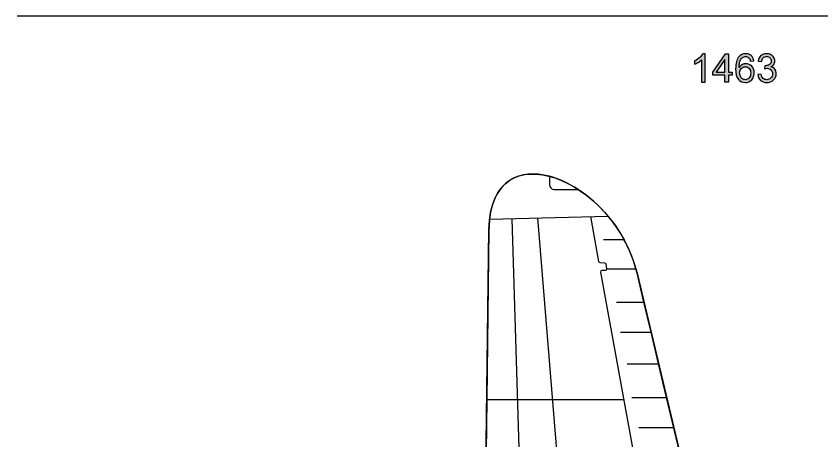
# Model space of a CAD drawing. Extents: x 34 to 386, y 42 to 323.
# Drawn here: x 34.4 to 113.8, y 217 to 258.8 of the extents above; entities that cross this region are included whole.
import ezdxf

# ---------------------------------------------------------------- set-up
doc = ezdxf.new("R2010")
doc.units = 0
doc.header["$MEASUREMENT"] = 0
doc.layers.add('4-VIEW', color=7, linetype='CONTINUOUS')
doc.layers.add('SOLIDS', color=7, linetype='CONTINUOUS')

# ---------------------------------------------------------------- blocks, each defined once
blk = doc.blocks.new('BLOCK_2')
at = {"layer": '4-VIEW'}
h = blk.add_hatch(color=7, dxfattribs=at)
h.dxf.hatch_style = 2
edge = h.paths.add_edge_path()
edge.add_spline(control_points=[(102.261, 252.327), (102.261, 252.327), (101.92, 252.327), (101.92, 252.327), (101.92, 252.327), (101.92, 254.5), (101.92, 254.5), (101.837, 254.422), (101.73, 254.344), (101.597, 254.265), (101.463, 254.187), (101.344, 254.128), (101.237, 254.089), (101.237, 254.089), (101.237, 254.419), (101.237, 254.419), (101.428, 254.509), (101.595, 254.617), (101.738, 254.745), (101.88, 254.872), (101.981, 254.996), (102.041, 255.116), (102.041, 255.116), (102.261, 255.116), (102.261, 255.116), (102.261, 255.116), (102.261, 252.327), (102.261, 252.327)], knot_values=[0, 0, 0, 0, 1, 1, 1, 2, 2, 2, 3, 3, 3, 4, 4, 4, 5, 5, 5, 6, 6, 6, 7, 7, 7, 8, 8, 8, 9, 9, 9, 9], degree=3, periodic=1)
h = blk.add_hatch(color=7, dxfattribs=at)
h.dxf.hatch_style = 2
h.paths.add_polyline_path([(104.227, 252.327), (104.227, 252.992), (103.022, 252.992), (103.022, 253.305), (104.29, 255.105), (104.568, 255.105), (104.568, 253.305), (104.944, 253.305), (104.944, 252.992), (104.568, 252.992), (104.568, 252.327)])
h.paths.add_polyline_path([(104.227, 253.305), (104.227, 254.557), (103.358, 253.305)])
h = blk.add_hatch(color=7, dxfattribs=at)
h.dxf.hatch_style = 2
edge = h.paths.add_edge_path()
edge.add_spline(control_points=[(107.062, 254.425), (107.062, 254.425), (106.723, 254.398), (106.723, 254.398), (106.693, 254.532), (106.65, 254.629), (106.594, 254.69), (106.502, 254.787), (106.388, 254.836), (106.253, 254.836), (106.144, 254.836), (106.049, 254.805), (105.967, 254.745), (105.86, 254.666), (105.775, 254.552), (105.713, 254.402), (105.651, 254.252), (105.619, 254.037), (105.616, 253.76), (105.698, 253.885), (105.799, 253.977), (105.918, 254.038), (106.036, 254.099), (106.161, 254.129), (106.291, 254.129), (106.518, 254.129), (106.712, 254.045), (106.872, 253.878), (107.031, 253.711), (107.111, 253.494), (107.111, 253.229), (107.111, 253.055), (107.074, 252.893), (106.998, 252.743), (106.923, 252.593), (106.82, 252.479), (106.689, 252.399), (106.557, 252.319), (106.408, 252.28), (106.242, 252.28), (105.957, 252.28), (105.726, 252.384), (105.546, 252.593), (105.367, 252.802), (105.277, 253.147), (105.277, 253.627), (105.277, 254.164), (105.376, 254.554), (105.575, 254.798), (105.748, 255.01), (105.981, 255.116), (106.274, 255.116), (106.492, 255.116), (106.671, 255.055), (106.811, 254.932), (106.951, 254.81), (107.034, 254.641), (107.062, 254.425)], knot_values=[0, 0, 0, 0, 1, 1, 1, 2, 2, 2, 3, 3, 3, 4, 4, 4, 5, 5, 5, 6, 6, 6, 7, 7, 7, 8, 8, 8, 9, 9, 9, 10, 10, 10, 11, 11, 11, 12, 12, 12, 13, 13, 13, 14, 14, 14, 15, 15, 15, 16, 16, 16, 17, 17, 17, 18, 18, 18, 19, 19, 19, 19], degree=3, periodic=1)
edge = h.paths.add_edge_path()
edge.add_spline(control_points=[(105.669, 253.227), (105.669, 253.11), (105.694, 252.997), (105.744, 252.89), (105.794, 252.783), (105.864, 252.701), (105.954, 252.644), (106.043, 252.588), (106.137, 252.56), (106.236, 252.56), (106.38, 252.56), (106.504, 252.618), (106.607, 252.734), (106.711, 252.851), (106.763, 253.009), (106.763, 253.208), (106.763, 253.4), (106.711, 253.551), (106.609, 253.662), (106.507, 253.772), (106.378, 253.828), (106.223, 253.828), (106.068, 253.828), (105.938, 253.772), (105.83, 253.662), (105.723, 253.551), (105.669, 253.406), (105.669, 253.227)], knot_values=[0, 0, 0, 0, 1, 1, 1, 2, 2, 2, 3, 3, 3, 4, 4, 4, 5, 5, 5, 6, 6, 6, 7, 7, 7, 8, 8, 8, 9, 9, 9, 9], degree=3, periodic=1)
h = blk.add_hatch(color=7, dxfattribs=at)
h.dxf.hatch_style = 2
edge = h.paths.add_edge_path()
edge.add_spline(control_points=[(107.452, 253.06), (107.452, 253.06), (107.793, 253.106), (107.793, 253.106), (107.833, 252.913), (107.899, 252.773), (107.993, 252.688), (108.087, 252.603), (108.202, 252.56), (108.337, 252.56), (108.498, 252.56), (108.633, 252.616), (108.744, 252.727), (108.854, 252.838), (108.909, 252.976), (108.909, 253.14), (108.909, 253.297), (108.858, 253.426), (108.756, 253.527), (108.654, 253.629), (108.524, 253.68), (108.366, 253.68), (108.301, 253.68), (108.221, 253.667), (108.125, 253.642), (108.125, 253.642), (108.163, 253.941), (108.163, 253.941), (108.186, 253.939), (108.204, 253.938), (108.218, 253.938), (108.363, 253.938), (108.494, 253.976), (108.61, 254.051), (108.726, 254.127), (108.784, 254.244), (108.784, 254.402), (108.784, 254.527), (108.742, 254.63), (108.657, 254.713), (108.573, 254.795), (108.463, 254.836), (108.33, 254.836), (108.197, 254.836), (108.086, 254.794), (107.998, 254.711), (107.91, 254.627), (107.853, 254.502), (107.828, 254.336), (107.828, 254.336), (107.486, 254.396), (107.486, 254.396), (107.528, 254.625), (107.623, 254.802), (107.771, 254.928), (107.918, 255.053), (108.102, 255.116), (108.322, 255.116), (108.474, 255.116), (108.613, 255.084), (108.741, 255.019), (108.868, 254.954), (108.966, 254.865), (109.034, 254.752), (109.101, 254.64), (109.135, 254.521), (109.135, 254.394), (109.135, 254.274), (109.103, 254.165), (109.038, 254.067), (108.974, 253.968), (108.878, 253.89), (108.752, 253.832), (108.916, 253.794), (109.044, 253.715), (109.135, 253.596), (109.226, 253.476), (109.271, 253.327), (109.271, 253.148), (109.271, 252.905), (109.183, 252.699), (109.006, 252.531), (108.829, 252.362), (108.606, 252.278), (108.335, 252.278), (108.092, 252.278), (107.889, 252.35), (107.728, 252.496), (107.567, 252.641), (107.475, 252.829), (107.452, 253.06)], knot_values=[0, 0, 0, 0, 1, 1, 1, 2, 2, 2, 3, 3, 3, 4, 4, 4, 5, 5, 5, 6, 6, 6, 7, 7, 7, 8, 8, 8, 9, 9, 9, 10, 10, 10, 11, 11, 11, 12, 12, 12, 13, 13, 13, 14, 14, 14, 15, 15, 15, 16, 16, 16, 17, 17, 17, 18, 18, 18, 19, 19, 19, 20, 20, 20, 21, 21, 21, 22, 22, 22, 23, 23, 23, 24, 24, 24, 25, 25, 25, 26, 26, 26, 27, 27, 27, 28, 28, 28, 29, 29, 29, 30, 30, 30, 30], degree=3, periodic=1)
for points in [[(104.227, 252.327), (104.227, 252.992), (103.022, 252.992), (103.022, 253.305), (104.29, 255.105), (104.568, 255.105), (104.568, 253.305), (104.944, 253.305), (104.944, 252.992), (104.568, 252.992), (104.568, 252.327), (104.227, 252.327)], [(104.227, 253.305), (104.227, 254.557), (103.358, 253.305), (104.227, 253.305)]]:
    blk.add_lwpolyline(points, dxfattribs=at)
for points, knots in [([(102.261, 252.327), (102.261, 252.327), (101.92, 252.327), (101.92, 252.327), (101.92, 252.327), (101.92, 254.5), (101.92, 254.5), (101.837, 254.422), (101.73, 254.344), (101.597, 254.265), (101.463, 254.187), (101.344, 254.128), (101.237, 254.089), (101.237, 254.089), (101.237, 254.419), (101.237, 254.419), (101.428, 254.509), (101.595, 254.617), (101.738, 254.745), (101.88, 254.872), (101.981, 254.996), (102.041, 255.116), (102.041, 255.116), (102.261, 255.116), (102.261, 255.116), (102.261, 255.116), (102.261, 252.327), (102.261, 252.327)], [0, 0, 0, 0, 1, 1, 1, 2, 2, 2, 3, 3, 3, 4, 4, 4, 5, 5, 5, 6, 6, 6, 7, 7, 7, 8, 8, 8, 9, 9, 9, 9]), ([(107.062, 254.425), (107.062, 254.425), (106.723, 254.398), (106.723, 254.398), (106.693, 254.532), (106.65, 254.629), (106.594, 254.69), (106.502, 254.787), (106.388, 254.836), (106.253, 254.836), (106.144, 254.836), (106.049, 254.805), (105.967, 254.745), (105.86, 254.666), (105.775, 254.552), (105.713, 254.402), (105.651, 254.252), (105.619, 254.037), (105.616, 253.76), (105.698, 253.885), (105.799, 253.977), (105.918, 254.038), (106.036, 254.099), (106.161, 254.129), (106.291, 254.129), (106.518, 254.129), (106.712, 254.045), (106.872, 253.878), (107.031, 253.711), (107.111, 253.494), (107.111, 253.229), (107.111, 253.055), (107.074, 252.893), (106.998, 252.743), (106.923, 252.593), (106.82, 252.479), (106.689, 252.399), (106.557, 252.319), (106.408, 252.28), (106.242, 252.28), (105.957, 252.28), (105.726, 252.384), (105.546, 252.593), (105.367, 252.802), (105.277, 253.147), (105.277, 253.627), (105.277, 254.164), (105.376, 254.554), (105.575, 254.798), (105.748, 255.01), (105.981, 255.116), (106.274, 255.116), (106.492, 255.116), (106.671, 255.055), (106.811, 254.932), (106.951, 254.81), (107.034, 254.641), (107.062, 254.425)], [0, 0, 0, 0, 1, 1, 1, 2, 2, 2, 3, 3, 3, 4, 4, 4, 5, 5, 5, 6, 6, 6, 7, 7, 7, 8, 8, 8, 9, 9, 9, 10, 10, 10, 11, 11, 11, 12, 12, 12, 13, 13, 13, 14, 14, 14, 15, 15, 15, 16, 16, 16, 17, 17, 17, 18, 18, 18, 19, 19, 19, 19]), ([(107.452, 253.06), (107.452, 253.06), (107.793, 253.106), (107.793, 253.106), (107.833, 252.913), (107.899, 252.773), (107.993, 252.688), (108.087, 252.603), (108.202, 252.56), (108.337, 252.56), (108.498, 252.56), (108.633, 252.616), (108.744, 252.727), (108.854, 252.838), (108.909, 252.976), (108.909, 253.14), (108.909, 253.297), (108.858, 253.426), (108.756, 253.527), (108.654, 253.629), (108.524, 253.68), (108.366, 253.68), (108.301, 253.68), (108.221, 253.667), (108.125, 253.642), (108.125, 253.642), (108.163, 253.941), (108.163, 253.941), (108.186, 253.939), (108.204, 253.938), (108.218, 253.938), (108.363, 253.938), (108.494, 253.976), (108.61, 254.051), (108.726, 254.127), (108.784, 254.244), (108.784, 254.402), (108.784, 254.527), (108.742, 254.63), (108.657, 254.713), (108.573, 254.795), (108.463, 254.836), (108.33, 254.836), (108.197, 254.836), (108.086, 254.794), (107.998, 254.711), (107.91, 254.627), (107.853, 254.502), (107.828, 254.336), (107.828, 254.336), (107.486, 254.396), (107.486, 254.396), (107.528, 254.625), (107.623, 254.802), (107.771, 254.928), (107.918, 255.053), (108.102, 255.116), (108.322, 255.116), (108.474, 255.116), (108.613, 255.084), (108.741, 255.019), (108.868, 254.954), (108.966, 254.865), (109.034, 254.752), (109.101, 254.64), (109.135, 254.521), (109.135, 254.394), (109.135, 254.274), (109.103, 254.165), (109.038, 254.067), (108.974, 253.968), (108.878, 253.89), (108.752, 253.832), (108.916, 253.794), (109.044, 253.715), (109.135, 253.596), (109.226, 253.476), (109.271, 253.327), (109.271, 253.148), (109.271, 252.905), (109.183, 252.699), (109.006, 252.531), (108.829, 252.362), (108.606, 252.278), (108.335, 252.278), (108.092, 252.278), (107.889, 252.35), (107.728, 252.496), (107.567, 252.641), (107.475, 252.829), (107.452, 253.06)], [0, 0, 0, 0, 1, 1, 1, 2, 2, 2, 3, 3, 3, 4, 4, 4, 5, 5, 5, 6, 6, 6, 7, 7, 7, 8, 8, 8, 9, 9, 9, 10, 10, 10, 11, 11, 11, 12, 12, 12, 13, 13, 13, 14, 14, 14, 15, 15, 15, 16, 16, 16, 17, 17, 17, 18, 18, 18, 19, 19, 19, 20, 20, 20, 21, 21, 21, 22, 22, 22, 23, 23, 23, 24, 24, 24, 25, 25, 25, 26, 26, 26, 27, 27, 27, 28, 28, 28, 29, 29, 29, 30, 30, 30, 30]), ([(105.669, 253.227), (105.669, 253.11), (105.694, 252.997), (105.744, 252.89), (105.794, 252.783), (105.864, 252.701), (105.954, 252.644), (106.043, 252.588), (106.137, 252.56), (106.236, 252.56), (106.38, 252.56), (106.504, 252.618), (106.607, 252.734), (106.711, 252.851), (106.763, 253.009), (106.763, 253.208), (106.763, 253.4), (106.711, 253.551), (106.609, 253.662), (106.507, 253.772), (106.378, 253.828), (106.223, 253.828), (106.068, 253.828), (105.938, 253.772), (105.83, 253.662), (105.723, 253.551), (105.669, 253.406), (105.669, 253.227)], [0, 0, 0, 0, 1, 1, 1, 2, 2, 2, 3, 3, 3, 4, 4, 4, 5, 5, 5, 6, 6, 6, 7, 7, 7, 8, 8, 8, 9, 9, 9, 9])]:
    blk.add_open_spline(points, degree=3, knots=knots, dxfattribs=at)

msp = doc.modelspace()

# ---------------------------------------------------------------- linework, layer by layer
at = {"layer": '4-VIEW', "color": 7}
for points in [[(181.507, 258.816), (34.512, 258.816)], [(81.037, 238.822), (92.707, 239.128)], [(92.692, 154.619), (85.779, 238.946)], [(83.233, 238.879), (85.124, 176.57)], [(92.245, 236.838), (94.296, 236.838)], [(92.569, 233.937), (95.447, 233.937)], [(93.524, 230.671), (96.236, 230.671)], [(93.924, 227.713), (96.94, 227.713)], [(94.601, 224.58), (97.692, 224.58)], [(80.766, 221.082), (94.22, 221.082)], [(95.052, 221.271), (98.474, 221.271)], [(95.754, 218.338), (99.169, 218.338)]]:
    msp.add_lwpolyline(points, dxfattribs=at)
for points, knots in [([(79.928, 155.047), (79.928, 155.047), (80.101, 168.668), (80.101, 168.668), (80.113, 169.603), (81.02, 170.162), (81.032, 171.097), (81.032, 171.097), (81.113, 177.499), (81.113, 177.499), (81.125, 178.478), (80.23, 178.882), (80.243, 179.861), (80.243, 179.861), (80.979, 237.825), (80.979, 237.825), (81.104, 247.689), (93.324, 242.898), (95.56, 233.507), (95.56, 233.507), (108.184, 180.483), (108.184, 180.483)], [0, 0, 0, 0, 1, 1, 1, 2, 2, 2, 3, 3, 3, 4, 4, 4, 5, 5, 5, 6, 6, 6, 7, 7, 7, 7]), ([(86.928, 243.053), (86.928, 243.053), (86.928, 242.235), (86.928, 242.235), (86.928, 241.974), (87.14, 241.761), (87.402, 241.761), (87.402, 241.761), (89.755, 241.761), (89.755, 241.761)], [0, 0, 0, 0, 1, 1, 1, 2, 2, 2, 3, 3, 3, 3]), ([(90.974, 239.082), (90.974, 239.082), (91.777, 234.673), (91.777, 234.673), (91.789, 234.606), (91.845, 234.558), (91.913, 234.556), (91.913, 234.556), (92.366, 234.542), (92.366, 234.542), (92.436, 234.54), (92.493, 234.489), (92.502, 234.419), (92.502, 234.419), (92.569, 233.937), (92.569, 233.937), (92.581, 233.849), (92.511, 233.772), (92.422, 233.776), (92.422, 233.776), (92.114, 233.788), (92.114, 233.788), (92.023, 233.793), (91.951, 233.711), (91.968, 233.621), (91.968, 233.621), (95.244, 215.611), (95.244, 215.611), (95.265, 215.496), (95.363, 215.415), (95.479, 215.416), (95.479, 215.416), (95.902, 215.42), (95.902, 215.42), (96.022, 215.421), (96.123, 215.333), (96.139, 215.214), (96.139, 215.214), (96.217, 214.631), (96.217, 214.631), (96.235, 214.49), (96.129, 214.366), (95.986, 214.363), (95.986, 214.363), (95.751, 214.358), (95.751, 214.358), (95.604, 214.355), (95.496, 214.223), (95.523, 214.078), (95.523, 214.078), (101.592, 180.711), (101.592, 180.711)], [0, 0, 0, 0, 1, 1, 1, 2, 2, 2, 3, 3, 3, 4, 4, 4, 5, 5, 5, 6, 6, 6, 7, 7, 7, 8, 8, 8, 9, 9, 9, 10, 10, 10, 11, 11, 11, 12, 12, 12, 13, 13, 13, 14, 14, 14, 15, 15, 15, 16, 16, 16, 17, 17, 17, 17])]:
    msp.add_open_spline(points, degree=3, knots=knots, dxfattribs=at)
at = {"layer": 'SOLIDS'}
msp.add_open_spline([(78.252, 141.563), (67.953, 141.323), (59.479, 141.455), (52.835, 141.96), (51.579, 142.055), (50.388, 142.164), (49.263, 142.286), (47.646, 142.461), (46.164, 142.664), (44.817, 142.895), (43.265, 143.16), (41.893, 143.462), (40.7, 143.801), (39.504, 144.141), (38.488, 144.518), (37.654, 144.931), (36.94, 145.285), (36.358, 145.665), (35.909, 146.072), (34.511, 147.341), (34.4, 148.788), (35.76, 150.13), (36.227, 150.591), (36.858, 151.018), (37.654, 151.413), (38.488, 151.826), (39.504, 152.202), (40.7, 152.542), (41.893, 152.881), (43.265, 153.183), (44.817, 153.448), (46.164, 153.679), (47.646, 153.882), (49.263, 154.057), (50.388, 154.179), (51.579, 154.288), (52.835, 154.383), (59.479, 154.888), (67.953, 155.02), (78.252, 154.781), (78.586, 154.772), (78.896, 154.744), (79.202, 154.693), (79.471, 154.845), (79.68, 154.978), (79.928, 155.047), (79.928, 155.047), (80.071, 166.35), (80.071, 166.35), (77.005, 166.35), (72.568, 166.051), (71.87, 169.961), (71.831, 170.18), (71.804, 170.412), (71.789, 170.658), (71.737, 171.519), (71.703, 172.348), (71.685, 173.166), (71.685, 173.166), (71.116, 173.166), (71.116, 173.166), (71.116, 172.884), (70.885, 172.652), (70.603, 172.652), (70.603, 172.652), (69.7, 172.652), (69.7, 172.652), (69.628, 172.652), (69.559, 172.667), (69.497, 172.695), (69.491, 172.697), (69.485, 172.7), (69.479, 172.703), (69.479, 172.703), (68.651, 173.062), (68.651, 173.062), (68.389, 173.175), (68.225, 173.413), (68.21, 173.695), (68.21, 173.695), (66.321, 173.695), (66.321, 173.695), (66.008, 173.695), (65.752, 173.95), (65.752, 174.263), (65.752, 174.263), (65.752, 174.638), (65.752, 174.638), (65.752, 174.951), (66.008, 175.207), (66.321, 175.207), (66.321, 175.207), (68.261, 175.207), (68.261, 175.207), (68.312, 175.334), (68.399, 175.444), (68.519, 175.528), (68.519, 175.528), (69.375, 176.133), (69.375, 176.133), (69.464, 176.206), (69.577, 176.249), (69.7, 176.249), (69.7, 176.249), (70.603, 176.249), (70.603, 176.249), (70.86, 176.249), (71.074, 176.058), (71.111, 175.811), (71.111, 175.811), (71.69, 175.811), (71.69, 175.811), (71.707, 176.56), (71.739, 177.318), (71.784, 178.101), (71.792, 178.231), (71.803, 178.357), (71.817, 178.479), (72.328, 182.777), (77.079, 182.14), (80.271, 182.14), (80.271, 182.14), (80.44, 195.425), (80.44, 195.425), (80.44, 195.425), (80.601, 208.084), (80.601, 208.084), (80.601, 208.084), (80.766, 221.082), (80.766, 221.082), (80.766, 221.082), (80.979, 237.825), (80.979, 237.825), (80.983, 238.175), (81.003, 238.508), (81.037, 238.822), (81.456, 242.682), (84.033, 243.813), (86.928, 243.053), (87.858, 242.808), (88.821, 242.369), (89.755, 241.761), (90.804, 241.081), (91.816, 240.19), (92.707, 239.128), (93.289, 238.434), (93.819, 237.667), (94.272, 236.838), (94.832, 235.815), (95.276, 234.698), (95.56, 233.507), (95.56, 233.507), (96.236, 230.671), (96.236, 230.671), (96.236, 230.671), (96.94, 227.713), (96.94, 227.713), (96.94, 227.713), (97.686, 224.58), (97.686, 224.58), (97.686, 224.58), (98.474, 221.271), (98.474, 221.271), (98.474, 221.271), (99.806, 215.673), (99.806, 215.673), (99.806, 215.673), (102.206, 205.591), (102.206, 205.591), (102.206, 205.591), (103.737, 199.162), (103.737, 199.162), (103.737, 199.162), (104.262, 196.959), (104.262, 196.959), (104.262, 196.959), (108.184, 180.483), (108.184, 180.483), (108.357, 180.444), (108.519, 180.373), (108.679, 180.269), (109.505, 179.732), (110.939, 179.251), (112.665, 178.77), (115.411, 178.004), (118.895, 177.237), (121.839, 176.241), (123.134, 175.803), (124.325, 175.321), (125.302, 174.774), (125.511, 174.657), (125.512, 174.356), (125.304, 174.237), (121.476, 172.07), (115.464, 171.132), (112.665, 169.545), (112.188, 169.275), (111.805, 168.986), (111.541, 168.669), (111.541, 168.669), (113.801, 158.774), (113.801, 158.774), (113.801, 158.774), (114.405, 156.131), (114.405, 156.131), (114.627, 156.069), (114.843, 155.972), (115.054, 155.84), (115.054, 155.84), (116.664, 154.831), (116.664, 154.831), (116.775, 154.847), (116.885, 154.864), (116.996, 154.88), (117.348, 154.932), (117.651, 154.955), (118.006, 154.954), (121.679, 154.945), (125.328, 154.92), (128.931, 154.863), (136.027, 154.752), (142.946, 154.518), (149.523, 154.047), (151.588, 153.9), (153.62, 153.729), (155.612, 153.531), (155.867, 153.506), (156.122, 153.48), (156.376, 153.453), (156.376, 153.453), (156.828, 155.153), (156.828, 155.153), (156.828, 155.153), (162.189, 175.325), (162.189, 175.325), (162.282, 175.673), (162.377, 176.005), (162.476, 176.322), (162.755, 177.217), (163.061, 177.988), (163.402, 178.631), (164.501, 180.699), (166.474, 181.391), (168.278, 180.903), (168.417, 180.865), (168.555, 180.821), (168.692, 180.769), (169.989, 180.279), (171.154, 179.165), (171.776, 177.503), (172.45, 175.7), (173.051, 173.839), (173.586, 171.925), (175.13, 166.399), (176.128, 160.438), (176.784, 154.202), (176.899, 153.117), (177.002, 152.023), (177.097, 150.921), (178.595, 150.447), (179.71, 149.976), (180.442, 149.508), (181.843, 148.613), (181.84, 147.726), (180.435, 146.831), (179.703, 146.364), (178.59, 145.896), (177.097, 145.422), (177.002, 144.321), (176.899, 143.227), (176.784, 142.141), (176.128, 135.906), (175.13, 129.944), (173.586, 124.419), (173.051, 122.505), (172.45, 120.643), (171.776, 118.84), (171.154, 117.178), (169.989, 116.064), (168.692, 115.574), (168.555, 115.523), (168.417, 115.478), (168.278, 115.44), (166.474, 114.952), (164.501, 115.644), (163.402, 117.712), (163.061, 118.356), (162.755, 119.127), (162.476, 120.022), (162.377, 120.338), (162.282, 120.67), (162.189, 121.018), (162.189, 121.018), (156.828, 141.19), (156.828, 141.19), (156.828, 141.19), (156.376, 142.89), (156.376, 142.89), (156.122, 142.864), (155.867, 142.838), (155.612, 142.812), (153.62, 142.615), (151.588, 142.443), (149.523, 142.296), (142.946, 141.825), (136.027, 141.592), (128.931, 141.48), (125.328, 141.423), (121.679, 141.398), (118.006, 141.389), (117.651, 141.388), (117.348, 141.41), (116.996, 141.464), (116.885, 141.48), (116.775, 141.497), (116.664, 141.512), (116.664, 141.512), (115.054, 140.503), (115.054, 140.503), (114.843, 140.371), (114.627, 140.274), (114.405, 140.212), (114.405, 140.212), (113.801, 137.569), (113.801, 137.569), (113.801, 137.569), (111.541, 127.674), (111.541, 127.674), (111.805, 127.357), (112.188, 127.068), (112.665, 126.798), (115.464, 125.211), (121.476, 124.274), (125.304, 122.106), (125.512, 121.988), (125.511, 121.686), (125.302, 121.569), (124.325, 121.022), (123.134, 120.54), (121.839, 120.102), (118.895, 119.106), (115.411, 118.34), (112.665, 117.574), (110.939, 117.092), (109.505, 116.611), (108.679, 116.074), (108.519, 115.97), (108.357, 115.9), (108.184, 115.861), (108.184, 115.861), (104.262, 99.385), (104.262, 99.385), (104.262, 99.385), (103.737, 97.181), (103.737, 97.181), (103.737, 97.181), (102.206, 90.752), (102.206, 90.752), (102.206, 90.752), (99.806, 80.671), (99.806, 80.671), (99.806, 80.671), (98.474, 75.072), (98.474, 75.072), (98.474, 75.072), (97.686, 71.763), (97.686, 71.763), (97.686, 71.763), (96.94, 68.63), (96.94, 68.63), (96.94, 68.63), (96.236, 65.672), (96.236, 65.672), (96.236, 65.672), (95.56, 62.836), (95.56, 62.836), (95.276, 61.645), (94.832, 60.528), (94.272, 59.505), (93.819, 58.676), (93.289, 57.91), (92.707, 57.215), (91.022, 55.206), (88.901, 53.809), (86.928, 53.29), (84.033, 52.53), (81.456, 53.661), (81.037, 57.521), (81.003, 57.836), (80.983, 58.168), (80.979, 58.519), (80.979, 58.519), (80.766, 75.261), (80.766, 75.261), (80.766, 75.261), (80.601, 88.26), (80.601, 88.26), (80.601, 88.26), (80.44, 100.919), (80.44, 100.919), (80.44, 100.919), (80.271, 114.203), (80.271, 114.203), (77.079, 114.203), (72.328, 113.566), (71.817, 117.865), (71.803, 117.987), (71.792, 118.113), (71.784, 118.243), (71.739, 119.026), (71.707, 119.784), (71.689, 120.532), (71.689, 120.532), (71.111, 120.532), (71.111, 120.532), (71.074, 120.285), (70.86, 120.094), (70.603, 120.094), (70.603, 120.094), (69.7, 120.094), (69.7, 120.094), (69.577, 120.094), (69.464, 120.138), (69.375, 120.21), (69.375, 120.21), (68.519, 120.815), (68.519, 120.815), (68.399, 120.9), (68.312, 121.01), (68.261, 121.137), (68.261, 121.137), (66.321, 121.137), (66.321, 121.137), (66.008, 121.137), (65.752, 121.392), (65.752, 121.706), (65.752, 121.706), (65.752, 122.08), (65.752, 122.08), (65.752, 122.393), (66.008, 122.648), (66.321, 122.648), (66.321, 122.648), (68.21, 122.648), (68.21, 122.648), (68.224, 122.93), (68.389, 123.168), (68.651, 123.282), (68.651, 123.282), (69.497, 123.649), (69.497, 123.649), (69.56, 123.676), (69.628, 123.691), (69.7, 123.691), (69.7, 123.691), (70.603, 123.691), (70.603, 123.691), (70.885, 123.691), (71.116, 123.46), (71.116, 123.177), (71.116, 123.177), (71.685, 123.177), (71.685, 123.177), (71.703, 123.996), (71.737, 124.825), (71.789, 125.686), (71.804, 125.932), (71.831, 126.164), (71.87, 126.383), (72.568, 130.293), (77.005, 129.993), (80.071, 129.993), (80.071, 129.993), (79.928, 141.296), (79.928, 141.296), (79.68, 141.366), (79.471, 141.498), (79.202, 141.65), (78.896, 141.599), (78.586, 141.571), (78.252, 141.563)], degree=3, knots=[0, 0, 0, 0, 1, 1, 1, 2, 2, 2, 3, 3, 3, 4, 4, 4, 5, 5, 5, 6, 6, 6, 7, 7, 7, 8, 8, 8, 9, 9, 9, 10, 10, 10, 11, 11, 11, 12, 12, 12, 13, 13, 13, 14, 14, 14, 15, 15, 15, 16, 16, 16, 17, 17, 17, 18, 18, 18, 19, 19, 19, 20, 20, 20, 21, 21, 21, 22, 22, 22, 23, 23, 23, 24, 24, 24, 25, 25, 25, 26, 26, 26, 27, 27, 27, 28, 28, 28, 29, 29, 29, 30, 30, 30, 31, 31, 31, 32, 32, 32, 33, 33, 33, 34, 34, 34, 35, 35, 35, 36, 36, 36, 37, 37, 37, 38, 38, 38, 39, 39, 39, 40, 40, 40, 41, 41, 41, 42, 42, 42, 43, 43, 43, 44, 44, 44, 45, 45, 45, 46, 46, 46, 47, 47, 47, 48, 48, 48, 49, 49, 49, 50, 50, 50, 51, 51, 51, 52, 52, 52, 53, 53, 53, 54, 54, 54, 55, 55, 55, 56, 56, 56, 57, 57, 57, 58, 58, 58, 59, 59, 59, 60, 60, 60, 61, 61, 61, 62, 62, 62, 63, 63, 63, 64, 64, 64, 65, 65, 65, 66, 66, 66, 67, 67, 67, 68, 68, 68, 69, 69, 69, 70, 70, 70, 71, 71, 71, 72, 72, 72, 73, 73, 73, 74, 74, 74, 75, 75, 75, 76, 76, 76, 77, 77, 77, 78, 78, 78, 79, 79, 79, 80, 80, 80, 81, 81, 81, 82, 82, 82, 83, 83, 83, 84, 84, 84, 85, 85, 85, 86, 86, 86, 87, 87, 87, 88, 88, 88, 89, 89, 89, 90, 90, 90, 91, 91, 91, 92, 92, 92, 93, 93, 93, 94, 94, 94, 95, 95, 95, 96, 96, 96, 97, 97, 97, 98, 98, 98, 99, 99, 99, 100, 100, 100, 101, 101, 101, 102, 102, 102, 103, 103, 103, 104, 104, 104, 105, 105, 105, 106, 106, 106, 107, 107, 107, 108, 108, 108, 109, 109, 109, 110, 110, 110, 111, 111, 111, 112, 112, 112, 113, 113, 113, 114, 114, 114, 115, 115, 115, 116, 116, 116, 117, 117, 117, 118, 118, 118, 119, 119, 119, 120, 120, 120, 121, 121, 121, 122, 122, 122, 123, 123, 123, 124, 124, 124, 125, 125, 125, 126, 126, 126, 127, 127, 127, 128, 128, 128, 129, 129, 129, 130, 130, 130, 131, 131, 131, 132, 132, 132, 133, 133, 133, 134, 134, 134, 135, 135, 135, 136, 136, 136, 137, 137, 137, 138, 138, 138, 139, 139, 139, 140, 140, 140, 141, 141, 141, 142, 142, 142, 143, 143, 143, 144, 144, 144, 145, 145, 145, 146, 146, 146, 147, 147, 147, 148, 148, 148, 149, 149, 149, 150, 150, 150, 151, 151, 151, 152, 152, 152, 153, 153, 153, 154, 154, 154, 155, 155, 155, 156, 156, 156, 157, 157, 157, 158, 158, 158, 159, 159, 159, 160, 160, 160, 160], dxfattribs=at)

# ---------------------------------------------------------------- block references
at = {"layer": '4-VIEW'}
msp.add_blockref('BLOCK_2', (0, 0), dxfattribs=at)

doc.saveas('drawing.dxf')
